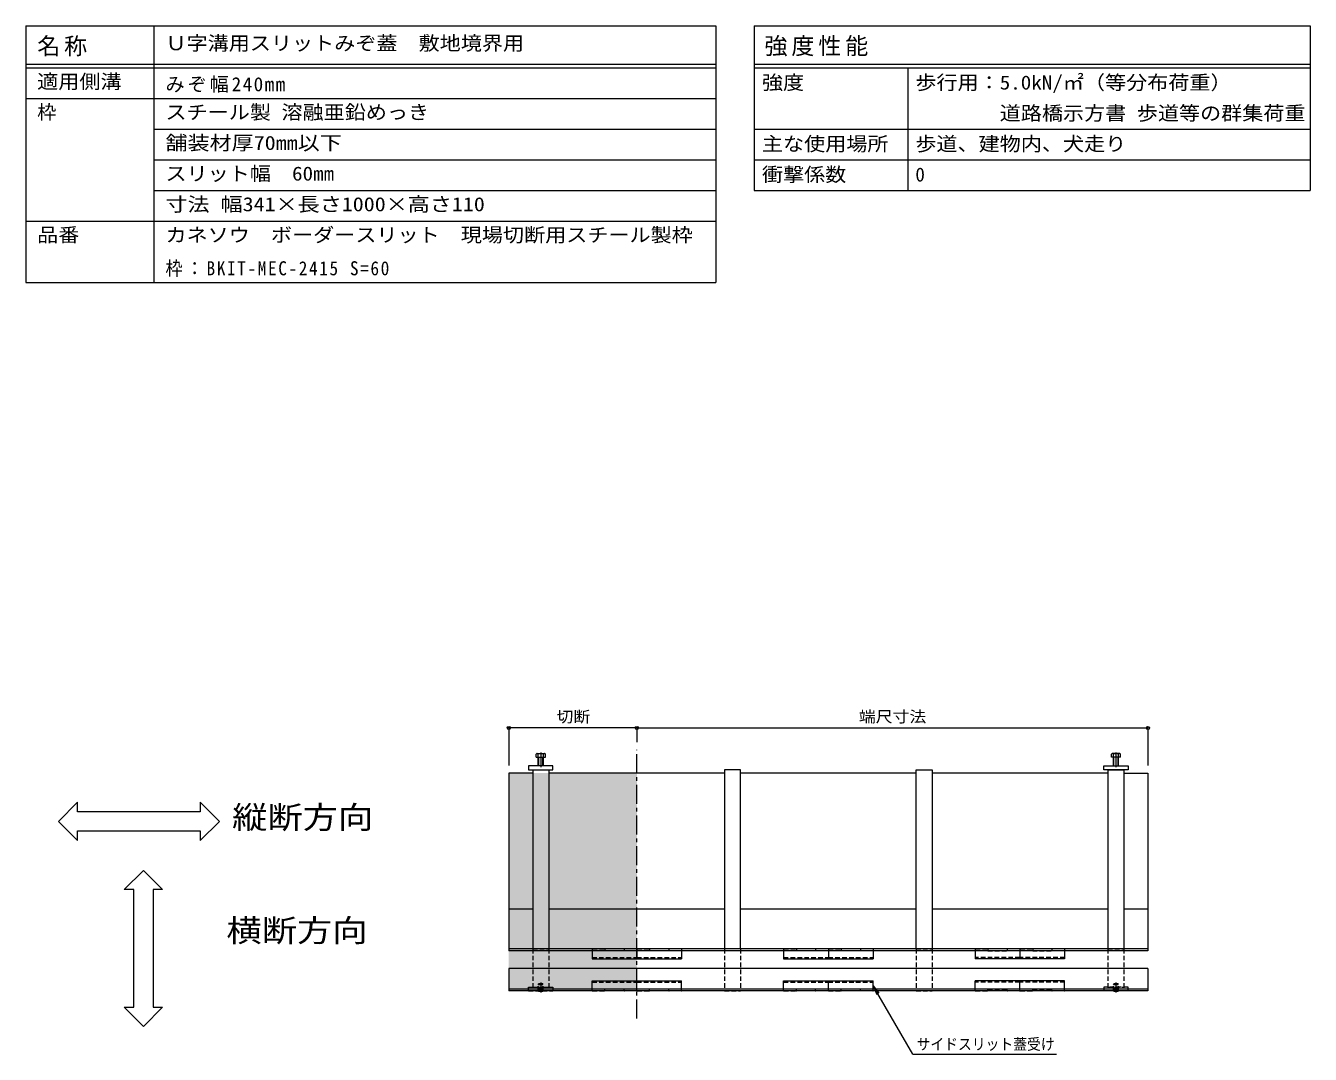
# Model space of a CAD drawing. Units: millimetres at full size, sheet at 1:5; details may follow other scales. Extents: x -1762 to 1950, y -1351 to 1333.
# Drawn here: x 275 to 1950, y -8 to 1333 of the extents above; entities that cross this region are included whole.
import ezdxf
from ezdxf.enums import TextEntityAlignment as Align

# ---------------------------------------------------------------- set-up
doc = ezdxf.new("R2010")
doc.units = ezdxf.units.MM
doc.header["$LTSCALE"] = 5
doc.header["$PDMODE"] = 32
doc.header["$PDSIZE"] = 4
for name, pattern in [('CHAIN1', [8, 5, -1, 1, -1]), ('CHAIN2', [12, 9, -1, 1, -1]), ('DASHED1', [1.8, 1.2, -0.6])]:
    doc.linetypes.add(name, pattern=pattern)
for name, color, linetype, lineweight in [('E-3_寸法', 4, 'Continuous', 18), ('E-4_文字', 7, 'Continuous', 18), ('E-5_建具', 7, 'Continuous', 18), ('E-8_ハッチ', 7, 'DASHED1', 18), ('E-9_記号', 2, 'Continuous', 18), ('E-A_インテリア', 7, 'Continuous', 18), ('E-B_衛生陶器', 134, 'Continuous', 9), ('E-C_鉄骨', 5, 'DASHED1', 9), ('F-F_F-Fﾚｲﾔ', 7, 'Continuous', 18)]:
    doc.layers.add(name, color=color, linetype=linetype, lineweight=lineweight)
doc.styles.add('ＭＳ ゴシック', font='')
doc.styles.get('ＭＳ ゴシック').set_extended_font_data('MS Gothic')

msp = doc.modelspace()

# ---------------------------------------------------------------- linework, layer by layer
at = {"layer": 'E-3_寸法'}
for p, q in [((936.2, 358.658), (904.95, 358.658)), ((904.95, 358.658), (904.95, 126.958)), ((1186.34, 358.658), (957.033, 358.658)), ((1436.06, 358.658), (1207.173, 358.658)), ((1686.2, 358.658), (1456.893, 358.658)), ((936.2, 181.292), (904.95, 181.292)), ((1186.34, 181.292), (957.033, 181.292)), ((1436.06, 181.292), (1207.173, 181.292)), ((1686.2, 181.292), (1456.893, 181.292)), ((1738.283, 181.292), (1707.033, 181.292)), ((1738.283, 129.458), (904.95, 129.458)), ((1738.283, 126.958), (904.95, 126.958)), ((904.95, 103.625), (904.95, 74.458)), ((1738.283, 103.625), (904.95, 103.625)), ((1738.283, 103.625), (1738.283, 74.458)), ((1738.283, 76.958), (904.95, 76.958)), ((1738.283, 74.458), (904.95, 74.458))]:
    msp.add_line(p, q, dxfattribs=at)
msp.add_lwpolyline([(1707.033, 358.658), (1738.283, 358.658), (1738.283, 126.958)], dxfattribs=at)
at = {"layer": 'E-4_文字'}
for p, q in [((904.95, 418.899), (904.95, 368.658)), ((1071.896, 418.899), (1071.896, 398.749)), ((1738.283, 418.899), (1738.283, 368.658)), ((1071.896, 417.399), (904.95, 417.399)), ((1071.896, 417.399), (1738.283, 417.399))]:
    msp.add_line(p, q, dxfattribs=at)
for p in [(904.95, 417.399), (1071.896, 417.399), (1738.283, 417.399)]:
    msp.add_point(p, dxfattribs=at)
at = {"layer": 'E-5_建具'}
for p, q in [((1379.95, 81.333), (1387.559, 71.416)), ((1431.622, -8.166), (1618.865, -8.166))]:
    msp.add_line(p, q, dxfattribs=at)
for points in [[(342.581, 308.132), (342.581, 320.632), (317.581, 295.632), (342.581, 270.632), (342.581, 283.132), (502.529, 283.132), (502.529, 270.632), (527.529, 295.632), (502.529, 320.632), (502.529, 308.132)], [(416.01, 206.541), (403.51, 206.541), (428.51, 231.541), (453.51, 206.541), (441.01, 206.541), (441.01, 53.097), (453.51, 53.097), (428.51, 28.097), (403.51, 53.097), (416.01, 53.097)]]:
    msp.add_lwpolyline(points, close=True, dxfattribs=at)
msp.add_lwpolyline([(1431.622, -8.166), (1379.95, 81.333), (1384.733, 69.785)], dxfattribs=at)
at = {"layer": 'E-8_ハッチ'}
for p, q in [((930.783, 79.458), (962.45, 79.458)), ((930.783, 74.458), (930.783, 79.458)), ((930.783, 74.458), (962.45, 74.458)), ((962.45, 79.458), (962.45, 74.458)), ((1680.783, 79.458), (1680.783, 74.458)), ((1712.45, 79.458), (1680.783, 79.458)), ((1712.45, 74.458), (1680.783, 74.458)), ((1712.45, 74.458), (1712.45, 79.458))]:
    msp.add_line(p, q, dxfattribs=at)
at = {"layer": 'E-8_ハッチ', "linetype": 'Continuous'}
for points in [[(930.783, 362.825), (962.45, 362.825), (962.45, 367.825), (930.783, 367.825)], [(1712.45, 362.825), (1680.783, 362.825), (1680.783, 367.825), (1712.45, 367.825)]]:
    msp.add_lwpolyline(points, close=True, dxfattribs=at)
at = {"layer": 'E-9_記号', "color": 7, "linetype": 'CHAIN2'}
for p, q in [((946.616, 385.575), (946.616, 366.158)), ((1696.616, 385.575), (1696.616, 366.158)), ((946.535, 85.292), (946.535, 72.375)), ((1696.616, 85.292), (1696.616, 72.375))]:
    msp.add_line(p, q, dxfattribs=at)
at = {"layer": 'E-9_記号', "color": 7, "linetype": 'CHAIN1'}
msp.add_line((1071.896, 38.343), (1071.896, 388.749), dxfattribs=at)
at = {"layer": 'E-9_記号'}
for p, q in [((940.616, 379.492), (940.616, 383.408)), ((940.616, 379.492), (952.616, 379.492)), ((941.95, 383.908), (951.283, 383.908)), ((943.283, 367.825), (943.283, 383.408)), ((943.866, 367.825), (943.866, 379.492)), ((949.366, 367.825), (949.366, 379.492)), ((949.95, 367.825), (949.95, 383.408)), ((952.616, 379.492), (952.616, 383.408)), ((1690.616, 379.492), (1690.616, 383.408)), ((1702.616, 379.492), (1690.616, 379.492)), ((1701.283, 383.908), (1691.95, 383.908)), ((1693.283, 367.825), (1693.283, 383.408)), ((1693.866, 367.825), (1693.866, 379.492)), ((1699.366, 367.825), (1699.366, 379.492)), ((1699.95, 367.825), (1699.95, 383.408)), ((1702.616, 379.492), (1702.616, 383.408)), ((943.785, 74.042), (943.368, 74.458)), ((943.785, 74.042), (943.785, 74.458)), ((943.785, 74.042), (949.285, 74.042)), ((944.45, 74.458), (944.45, 74.042)), ((944.866, 74.458), (944.866, 74.042)), ((948.203, 74.458), (948.203, 74.042)), ((948.62, 74.458), (948.62, 74.042)), ((949.285, 74.042), (949.701, 74.458)), ((949.285, 74.042), (949.285, 74.458)), ((1693.866, 74.042), (1693.45, 74.458)), ((1693.866, 74.042), (1693.866, 74.458)), ((1693.866, 74.042), (1699.366, 74.042)), ((1694.531, 74.458), (1694.531, 74.042)), ((1694.948, 74.458), (1694.948, 74.042)), ((1698.285, 74.458), (1698.285, 74.042)), ((1698.701, 74.458), (1698.701, 74.042)), ((1699.366, 74.042), (1699.783, 74.458)), ((1699.366, 74.042), (1699.366, 74.458))]:
    msp.add_line(p, q, dxfattribs=at)
at = {"layer": 'E-9_記号', "linetype": 'DASHED1'}
for p, q in [((943.201, 83.042), (943.785, 83.625)), ((943.201, 74.625), (943.201, 83.042)), ((943.368, 74.458), (943.201, 74.625)), ((949.285, 83.625), (943.785, 83.625)), ((943.785, 74.458), (943.785, 83.625)), ((949.285, 78.208), (943.785, 78.208)), ((944.45, 78.208), (946.535, 79.458)), ((944.45, 78.208), (944.45, 74.458)), ((944.866, 78.208), (944.866, 74.458)), ((948.62, 78.208), (946.535, 79.458)), ((948.203, 78.208), (948.203, 74.458)), ((948.62, 78.208), (948.62, 74.458)), ((949.285, 74.458), (949.285, 83.625)), ((949.701, 74.458), (949.868, 74.625)), ((1693.283, 83.042), (1693.866, 83.625)), ((1693.283, 74.625), (1693.283, 83.042)), ((1693.45, 74.458), (1693.283, 74.625)), ((1699.366, 83.625), (1693.866, 83.625)), ((1693.866, 74.458), (1693.866, 83.625)), ((1699.366, 78.208), (1693.866, 78.208)), ((1694.531, 78.208), (1696.616, 79.458)), ((1694.531, 78.208), (1694.531, 74.458)), ((1694.948, 78.208), (1694.948, 74.458)), ((1698.701, 78.208), (1696.616, 79.458)), ((1698.285, 78.208), (1698.285, 74.458)), ((1698.701, 78.208), (1698.701, 74.458)), ((1699.366, 74.458), (1699.366, 83.625)), ((1699.783, 74.458), (1699.95, 74.625))]:
    msp.add_line(p, q, dxfattribs=at)
for points in [[(943.201, 83.042), (949.868, 83.042), (949.285, 83.625)], [(943.201, 74.625), (949.868, 74.625), (949.868, 83.042)], [(1693.283, 83.042), (1699.95, 83.042), (1699.366, 83.625)], [(1693.283, 74.625), (1699.95, 74.625), (1699.95, 83.042)]]:
    msp.add_lwpolyline(points, dxfattribs=at)
at = {"layer": 'E-9_記号'}
for centre, radius, start, end in [((941.95, 381.917), 1.992, 48.20791, 131.79209), ((946.616, 372.727), 11.182, 72.66888, 107.37088), ((951.283, 381.917), 1.992, 48.20791, 131.79209), ((1691.95, 381.917), 1.992, 48.20791, 131.79209), ((1696.616, 372.727), 11.182, 72.62912, 107.33112), ((1701.283, 381.917), 1.992, 48.20791, 131.79209)]:
    msp.add_arc(centre, radius, start, end, dxfattribs=at)
at = {"layer": 'E-A_インテリア', "linetype": 'DASHED1'}
for p, q in [((936.2, 129.458), (936.2, 74.458)), ((1207.173, 129.458), (1207.173, 74.458)), ((1436.06, 129.458), (1436.06, 74.458)), ((1686.2, 129.458), (1686.2, 74.458))]:
    msp.add_line(p, q, dxfattribs=at)
for points in [[(936.2, 129.458), (957.033, 129.458), (957.033, 74.458), (936.2, 74.458)], [(1207.173, 129.458), (1186.34, 129.458), (1186.34, 74.458), (1207.173, 74.458)], [(1436.06, 129.458), (1456.893, 129.458), (1456.893, 74.458), (1436.06, 74.458)], [(1686.2, 129.458), (1707.033, 129.458), (1707.033, 74.458), (1686.2, 74.458)]]:
    msp.add_lwpolyline(points, dxfattribs=at)
at = {"layer": 'E-A_インテリア'}
msp.add_solid([(904.95, 74.458), (1071.896, 74.458), (904.95, 358.658), (1071.896, 358.658)], dxfattribs=at)
at = {"layer": 'E-B_衛生陶器'}
for p, q in [((936.2, 362.825), (957.033, 362.825)), ((936.2, 362.825), (936.2, 129.458)), ((957.033, 362.825), (957.033, 129.458)), ((1207.173, 129.458), (1207.173, 362.825)), ((1436.06, 129.458), (1436.06, 362.825)), ((1686.2, 362.825), (1686.2, 129.458))]:
    msp.add_line(p, q, dxfattribs=at)
at = {"layer": 'E-B_衛生陶器', "linetype": 'DASHED1'}
for p, q in [((936.2, 129.458), (936.2, 79.458)), ((957.033, 129.458), (957.033, 79.458)), ((1186.34, 129.458), (1186.34, 74.458)), ((1207.173, 129.458), (1207.173, 74.458)), ((1436.06, 129.458), (1436.06, 74.458)), ((1456.893, 129.458), (1456.893, 74.458)), ((1686.2, 129.458), (1686.2, 79.458)), ((1707.033, 129.458), (1707.033, 79.458)), ((936.2, 79.458), (957.033, 79.458)), ((1207.173, 74.458), (1186.34, 74.458)), ((1436.06, 74.458), (1456.893, 74.458)), ((1686.2, 79.458), (1707.033, 79.458))]:
    msp.add_line(p, q, dxfattribs=at)
at = {"layer": 'E-B_衛生陶器'}
for points in [[(1207.173, 362.825), (1186.34, 362.825), (1186.34, 129.458)], [(1436.06, 362.825), (1456.893, 362.825), (1456.893, 129.458)], [(1686.2, 362.825), (1707.033, 362.825), (1707.033, 129.458)]]:
    msp.add_lwpolyline(points, dxfattribs=at)
at = {"layer": 'E-C_鉄骨'}
for p, q in [((1013.563, 129.042), (1013.563, 126.958)), ((1013.563, 118.042), (1071.896, 118.042)), ((1013.98, 129.458), (1029.813, 129.458)), ((1030.23, 129.042), (1030.23, 126.958)), ((1055.23, 126.958), (1030.23, 126.958)), ((1055.23, 129.042), (1055.23, 126.958)), ((1071.48, 129.458), (1055.646, 129.458)), ((1071.896, 129.042), (1071.896, 126.958)), ((1071.896, 118.042), (1130.23, 118.042)), ((1072.313, 129.458), (1088.146, 129.458)), ((1088.563, 129.042), (1088.563, 126.958)), ((1113.563, 126.958), (1088.563, 126.958)), ((1113.563, 129.042), (1113.563, 126.958)), ((1129.813, 129.458), (1113.98, 129.458)), ((1130.23, 129.042), (1130.23, 126.958)), ((1263.283, 129.042), (1263.283, 126.958)), ((1263.283, 118.042), (1321.616, 118.042)), ((1263.7, 129.458), (1279.533, 129.458)), ((1279.95, 129.042), (1279.95, 126.958)), ((1304.95, 126.958), (1279.95, 126.958)), ((1304.95, 129.042), (1304.95, 126.958)), ((1321.2, 129.458), (1305.366, 129.458)), ((1321.616, 129.042), (1321.616, 126.958)), ((1321.616, 118.042), (1379.95, 118.042)), ((1322.033, 129.458), (1337.866, 129.458)), ((1338.283, 129.042), (1338.283, 126.958)), ((1363.283, 126.958), (1338.283, 126.958)), ((1363.283, 129.042), (1363.283, 126.958)), ((1379.533, 129.458), (1363.7, 129.458)), ((1379.95, 129.042), (1379.95, 126.958)), ((1513.003, 129.042), (1513.003, 126.958)), ((1571.336, 118.042), (1513.003, 118.042)), ((1513.42, 129.458), (1529.253, 129.458)), ((1529.67, 129.042), (1529.67, 126.958)), ((1529.67, 126.958), (1554.67, 126.958)), ((1554.67, 129.042), (1554.67, 126.958)), ((1570.92, 129.458), (1555.086, 129.458)), ((1571.336, 129.042), (1571.336, 126.958)), ((1629.67, 118.042), (1571.336, 118.042)), ((1571.753, 129.458), (1587.586, 129.458)), ((1588.003, 129.042), (1588.003, 126.958)), ((1588.003, 126.958), (1613.003, 126.958)), ((1613.003, 129.042), (1613.003, 126.958)), ((1629.253, 129.458), (1613.42, 129.458)), ((1629.67, 129.042), (1629.67, 126.958)), ((1013.563, 85.875), (1071.896, 85.875)), ((1071.896, 85.875), (1130.23, 85.875)), ((1263.283, 85.875), (1321.616, 85.875)), ((1321.616, 85.875), (1379.95, 85.875)), ((1571.336, 85.875), (1513.003, 85.875)), ((1629.67, 85.875), (1571.336, 85.875)), ((1013.563, 74.875), (1013.563, 76.958)), ((1013.98, 74.458), (1029.813, 74.458)), ((1030.23, 74.875), (1030.23, 76.958)), ((1055.23, 76.958), (1030.23, 76.958)), ((1055.23, 74.875), (1055.23, 76.958)), ((1071.48, 74.458), (1055.646, 74.458)), ((1071.896, 74.875), (1071.896, 76.958)), ((1072.313, 74.458), (1088.146, 74.458)), ((1088.563, 74.875), (1088.563, 76.958)), ((1113.563, 76.958), (1088.563, 76.958)), ((1113.563, 74.875), (1113.563, 76.958)), ((1129.813, 74.458), (1113.98, 74.458)), ((1130.23, 74.875), (1130.23, 76.958)), ((1263.283, 74.875), (1263.283, 76.958)), ((1263.7, 74.458), (1279.533, 74.458)), ((1279.95, 74.875), (1279.95, 76.958)), ((1304.95, 76.958), (1279.95, 76.958)), ((1304.95, 74.875), (1304.95, 76.958)), ((1321.2, 74.458), (1305.366, 74.458)), ((1321.616, 74.875), (1321.616, 76.958)), ((1322.033, 74.458), (1337.866, 74.458)), ((1338.283, 74.875), (1338.283, 76.958)), ((1363.283, 76.958), (1338.283, 76.958)), ((1363.283, 74.875), (1363.283, 76.958)), ((1379.533, 74.458), (1363.7, 74.458)), ((1379.95, 74.875), (1379.95, 76.958)), ((1513.003, 74.875), (1513.003, 76.958)), ((1513.42, 74.458), (1529.253, 74.458)), ((1529.67, 74.875), (1529.67, 76.958)), ((1529.67, 76.958), (1554.67, 76.958)), ((1554.67, 74.875), (1554.67, 76.958)), ((1570.92, 74.458), (1555.086, 74.458)), ((1571.336, 74.875), (1571.336, 76.958)), ((1571.753, 74.458), (1587.586, 74.458)), ((1588.003, 74.875), (1588.003, 76.958)), ((1588.003, 76.958), (1613.003, 76.958)), ((1613.003, 74.875), (1613.003, 76.958)), ((1629.253, 74.458), (1613.42, 74.458)), ((1629.67, 74.875), (1629.67, 76.958))]:
    msp.add_line(p, q, dxfattribs=at)
at = {"layer": 'E-C_鉄骨', "linetype": 'Continuous'}
for p, q in [((1013.563, 126.958), (1013.563, 116.125)), ((1071.896, 126.958), (1071.896, 116.125)), ((1130.23, 126.958), (1130.23, 116.125)), ((1263.283, 126.958), (1263.283, 116.125)), ((1321.616, 126.958), (1321.616, 116.125)), ((1379.95, 126.958), (1379.95, 116.125)), ((1513.003, 126.958), (1513.003, 116.125)), ((1571.336, 126.958), (1571.336, 116.125)), ((1629.67, 126.958), (1629.67, 116.125)), ((1013.563, 116.125), (1071.896, 116.125)), ((1071.896, 116.125), (1130.23, 116.125)), ((1263.283, 116.125), (1321.616, 116.125)), ((1321.616, 116.125), (1379.95, 116.125)), ((1571.336, 116.125), (1513.003, 116.125)), ((1629.67, 116.125), (1571.336, 116.125)), ((1013.563, 87.792), (1071.896, 87.792)), ((1013.563, 76.958), (1013.563, 87.792)), ((1071.896, 87.792), (1130.23, 87.792)), ((1071.896, 76.958), (1071.896, 87.792)), ((1130.23, 76.958), (1130.23, 87.792)), ((1263.283, 87.792), (1321.616, 87.792)), ((1263.283, 76.958), (1263.283, 87.792)), ((1321.616, 87.792), (1379.95, 87.792)), ((1321.616, 76.958), (1321.616, 87.792)), ((1379.95, 76.958), (1379.95, 87.792)), ((1513.003, 76.958), (1513.003, 87.792)), ((1571.336, 87.792), (1513.003, 87.792)), ((1571.336, 76.958), (1571.336, 87.792)), ((1629.67, 87.792), (1571.336, 87.792)), ((1629.67, 76.958), (1629.67, 87.792))]:
    msp.add_line(p, q, dxfattribs=at)
at = {"layer": 'E-C_鉄骨'}
for centre, start, end in [((1013.98, 129.042), 90, 180), ((1029.813, 129.042), 0, 90), ((1055.646, 129.042), 90, 180), ((1072.313, 129.042), 90, 180), ((1088.146, 129.042), 0, 90), ((1113.98, 129.042), 90, 180), ((1129.813, 129.042), 0, 90), ((1263.7, 129.042), 90, 180), ((1279.533, 129.042), 0, 90), ((1305.366, 129.042), 90, 180), ((1322.033, 129.042), 90, 180), ((1337.866, 129.042), 0, 90), ((1363.7, 129.042), 90, 180), ((1379.533, 129.042), 0, 90), ((1513.42, 129.042), 90, 180), ((1529.253, 129.042), 0, 90), ((1555.086, 129.042), 90, 180), ((1570.92, 129.042), 0, 90), ((1587.586, 129.042), 0, 90), ((1613.42, 129.042), 90, 180), ((1629.253, 129.042), 0, 90), ((1013.98, 74.875), 180, 270), ((1029.813, 74.875), 270, 0), ((1055.646, 74.875), 180, 270), ((1072.313, 74.875), 180, 270), ((1088.146, 74.875), 270, 0), ((1113.98, 74.875), 180, 270), ((1129.813, 74.875), 270, 0), ((1263.7, 74.875), 180, 270), ((1279.533, 74.875), 270, 0), ((1305.366, 74.875), 180, 270), ((1322.033, 74.875), 180, 270), ((1337.866, 74.875), 270, 0), ((1363.7, 74.875), 180, 270), ((1379.533, 74.875), 270, 0), ((1513.42, 74.875), 180, 270), ((1529.253, 74.875), 270, 0), ((1555.086, 74.875), 180, 270), ((1570.92, 74.875), 270, 0), ((1587.586, 74.875), 270, 0), ((1613.42, 74.875), 180, 270), ((1629.253, 74.875), 270, 0)]:
    msp.add_arc(centre, 0.417, start, end, dxfattribs=at)
at = {"layer": 'F-F_F-Fﾚｲﾔ'}
for p, q in [((275, 1333.164), (1175, 1333.164)), ((275, 1333.164), (275, 998.164)), ((442.288, 1333.164), (442.288, 998.164)), ((1175, 1333.164), (1175, 998.164)), ((1225, 1333.164), (1950, 1333.164)), ((1225, 1333.164), (1225, 1118.164)), ((1950, 1333.164), (1950, 1118.164)), ((275, 1283.164), (1175, 1283.164)), ((275, 1278.164), (1175, 1278.164)), ((1225, 1283.164), (1950, 1283.164)), ((1225, 1278.164), (1950, 1278.164)), ((1425, 1278.164), (1425, 1118.164)), ((275, 1238.164), (1175, 1238.164)), ((442.288, 1198.164), (1175, 1198.164)), ((1225, 1198.164), (1950, 1198.164)), ((442.288, 1158.164), (1175, 1158.164)), ((1225, 1158.164), (1950, 1158.164)), ((442.288, 1118.164), (1175, 1118.164)), ((1225, 1118.164), (1950, 1118.164)), ((275, 1078.164), (1175, 1078.164)), ((275, 998.164), (1175, 998.164))]:
    msp.add_line(p, q, dxfattribs=at)

# ---------------------------------------------------------------- texts
at = {"layer": 'E-4_文字', "color": 2, "style": 'ＭＳ ゴシック', "width": 1.1}
for s, p in [('切断', (967.173, 420.399)), ('端尺寸法', (1361.34, 420.399))]:
    msp.add_text(s, height=14.66, dxfattribs=at).set_placement(p, align=Align.BOTTOM_LEFT)
at = {"layer": 'E-5_建具', "color": 6, "style": 'ＭＳ ゴシック', "width": 1.15}
for s, p in [('縦断方向', (544.107, 277.443)), ('横断方向', (536.732, 129.819))]:
    msp.add_text(s, height=29.33, dxfattribs=at).set_placement(p, align=Align.BOTTOM_LEFT)
at = {"layer": 'E-5_建具', "color": 2, "style": 'ＭＳ ゴシック', "width": 0.9}
msp.add_text('サイドスリット蓋受け', height=14.66, dxfattribs=at).set_placement((1436.622, -6.666), align=Align.BOTTOM_LEFT)
at = {"layer": 'F-F_F-Fﾚｲﾔ', "color": 3, "style": 'ＭＳ ゴシック'}
for s, width, p in [('Ｕ字溝用スリットみぞ蓋\u3000敷地境界用', 1.1, (457.288, 1295.664)), ('適用側溝', 1.1, (290, 1245.664)), ('強度', 1.1, (1235, 1244.414)), ('歩行用：5.0kN/㎡（等分布荷重）', 1.1, (1435, 1244.414)), ('スチール製 溶融亜鉛めっき', 1.1, (457.288, 1205.664)), ('\u3000\u3000\u3000\u3000道路橋示方書 歩道等の群集荷重', 1.1, (1435, 1204.414)), ('舗装材厚70mm以下', 1.15, (457.288, 1165.664)), ('主な使用場所', 1.1, (1235, 1164.414)), ('歩道、建物内、犬走り', 1.1, (1435, 1164.414)), ('スリット幅\u300060㎜', 1.1, (457.288, 1125.664)), ('衝撃係数', 1.1, (1235, 1124.414)), ('寸法 幅341×長さ1000×高さ110', 1.15, (457.288, 1085.664)), ('カネソウ\u3000ボーダースリット\u3000現場切断用スチール製枠', 1.1, (457.288, 1045.664)), ('品番', 1.1, (290, 1045.664))]:
    msp.add_text(s, height=18.33, dxfattribs=dict(at, width=width)).set_placement(p, align=Align.BOTTOM_LEFT)
for s, p in [('枠', (290, 1205.664)), ('0', (1435, 1124.414))]:
    msp.add_text(s, height=18.33, dxfattribs=at).set_placement(p, align=Align.BOTTOM_LEFT)
at = {"layer": 'F-F_F-Fﾚｲﾔ', "color": 3, "attachment_point": 7, "style": 'ＭＳ ゴシック'}
for s, insert, char_height in [('\\T1.17;名称', (290, 1293.164), 21.99), ('\\T1.17;強度性能', (1238.309, 1293.164), 21.99), ('\\T1.15;みぞ幅240mm', (457.288, 1245.664), 18.33), ('\\T1.19;\\W0.9;枠：BKIT-MEC-2415\\~S=60\u3000', (457.288, 1005.664), 18.33)]:
    msp.add_mtext(s, dxfattribs=dict(at, insert=insert, char_height=char_height))

doc.saveas('drawing.dxf')
